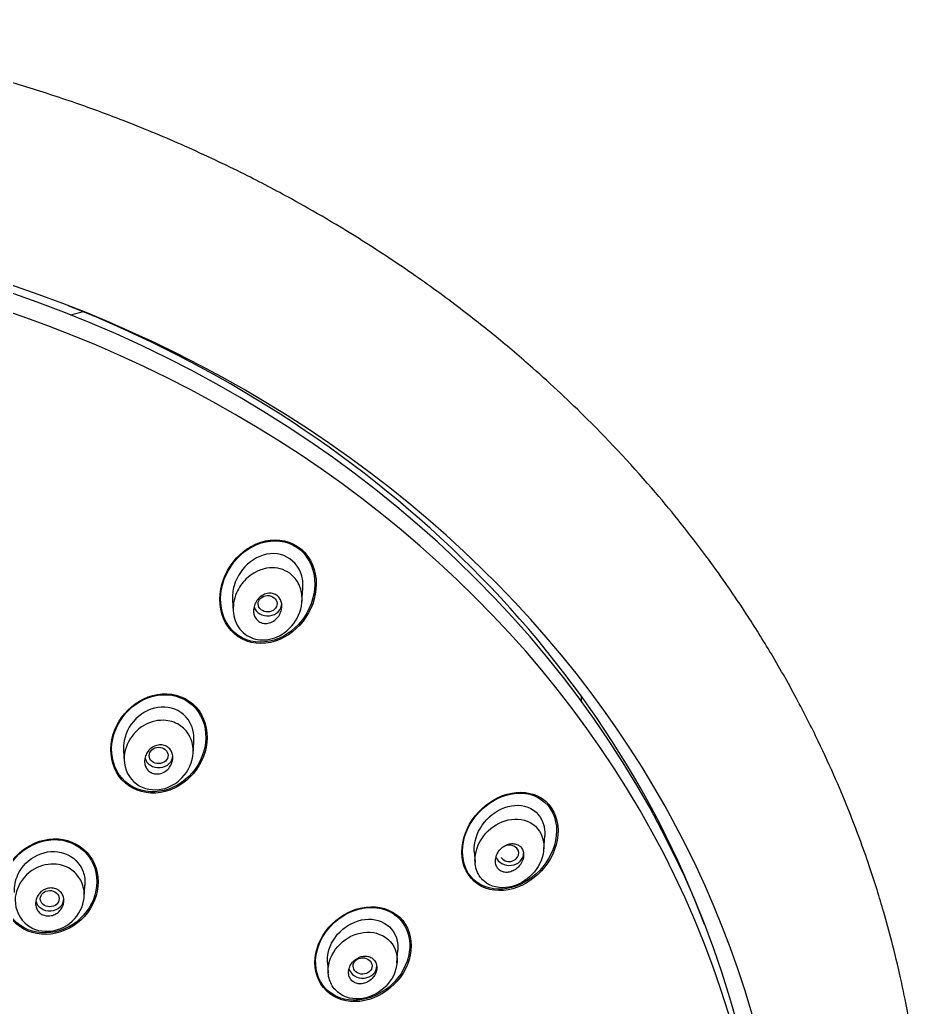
# Model space of a CAD drawing. Header units: millimetres. Extents: x -60 to 7633, y -2614 to 2146.
# Drawn here: x 223.64 to 262.09, y 1492.76 to 1534.68 of the extents above; entities that cross this region are included whole.
import ezdxf

# ---------------------------------------------------------------- set-up
doc = ezdxf.new("R2010")
doc.units = ezdxf.units.MM
doc.layers.get('0').update_dxf_attribs({"color": 250})

msp = doc.modelspace()

# ---------------------------------------------------------------- linework, layer by layer
at = {"linetype": 'Continuous'}
for p, q in [((226.353, 1522.277), (225.79, 1522.146)), ((235.623, 1509.947), (235.664, 1510.531)), ((232.673, 1510.036), (232.705, 1509.568)), ((247.495, 1505.827), (247.495, 1505.956)), ((230.998, 1503.5), (231.036, 1504.047)), ((228.044, 1503.656), (228.076, 1503.196)), ((245.891, 1499.448), (245.932, 1500.033)), ((242.942, 1499.372), (242.974, 1498.911)), ((226.372, 1497.417), (226.408, 1497.935)), ((239.659, 1494.64), (239.697, 1495.187)), ((236.706, 1494.664), (236.738, 1494.213))]:
    msp.add_line(p, q, dxfattribs=at)
for centre, major_axis, ratio, start_param, end_param in [((204.6, 1481.714), (51.65, 0), 0.866025, -0.447532, 3.589125), ((204.6, 1481.328), (-50.8, 0), 0.866025, 1.920717, 6.283185), ((204.6, 1482.162), (-50.8, 0), 0.866025, 3.141593, 6.283185), ((204.6, 1482.712), (-50.6, 0), 0.866025, 3.456013, 4.282305), ((234.168, 1509.895), (-0.6, 0), 0.866025, 0.254062, 3.141593), ((245.495, 1505.827), (-2, 0), 0.866025, 3.088538, 3.221477), ((229.54, 1503.45), (-0.6, 0), 0.866025, 0.206479, 3.141593), ((244.43, 1499.294), (-0.402, -0.01), 0.862297, 0.499219, 5.302248), ((244.437, 1499.297), (-0.6, 0), 0.866025, 0.293168, 3.141593), ((224.912, 1497.369), (-0.6, 0), 0.866025, 0.170009, 3.141593), ((238.202, 1494.511), (-0.6, 0), 0.866025, 0.2286, 3.141593)]:
    msp.add_ellipse(centre, major_axis=major_axis, ratio=ratio, start_param=start_param, end_param=end_param, dxfattribs=at)
for centre, major_axis, ratio in [((234.163, 1509.89), (-0.401, -0.011), 0.867068), ((229.537, 1503.447), (-0.401, -0.006), 0.866667), ((224.911, 1497.368), (-0.4, -0.003), 0.866328), ((238.198, 1494.509), (-0.401, -0.006), 0.863945)]:
    msp.add_ellipse(centre, major_axis=major_axis, ratio=ratio, dxfattribs=at)
for points, knots in [([(256.432, 1462.758), (257.027, 1463.893), (257.97, 1465.715), (259.21, 1468.703), (260.13, 1471.392), (260.798, 1473.81), (261.259, 1475.898), (261.573, 1477.685), (261.786, 1479.246), (261.927, 1480.615), (262.021, 1481.904), (262.081, 1483.254), (262.1, 1484.813), (262.048, 1486.763), (261.88, 1488.967), (261.594, 1491.147), (261.299, 1492.803), (260.997, 1494.241), (260.705, 1495.451), (260.363, 1496.701), (260.042, 1497.767), (259.7, 1498.817), (259.311, 1499.914), (258.842, 1501.136), (258.268, 1502.511), (257.528, 1504.123), (256.597, 1505.953), (255.555, 1507.789), (254.285, 1509.813), (252.695, 1512.089), (250.501, 1514.841), (248.042, 1517.491), (245.726, 1519.658), (243.828, 1521.27), (242.038, 1522.674), (240.367, 1523.874), (238.904, 1524.849), (237.778, 1525.563), (236.544, 1526.307), (235.023, 1527.171), (233.032, 1528.215), (230.694, 1529.318), (228.342, 1530.298), (226.097, 1531.129), (223.811, 1531.882), (221.236, 1532.614), (218.575, 1533.242), (215.756, 1533.781), (213.067, 1534.175), (210.221, 1534.47), (207.418, 1534.649), (205.628, 1534.672), (204.6, 1534.682)], [0, 0, 0, 0, 0.033457, 0.063683, 0.091751, 0.11646, 0.136812, 0.154281, 0.169601, 0.183091, 0.19488, 0.207521, 0.222736, 0.240841, 0.265067, 0.288317, 0.30576, 0.314616, 0.330171, 0.342643, 0.352374, 0.362683, 0.374813, 0.386244, 0.400544, 0.417932, 0.43754, 0.459762, 0.478723, 0.505845, 0.538076, 0.577825, 0.607078, 0.625944, 0.646123, 0.66941, 0.68198, 0.69385, 0.705477, 0.720802, 0.74094, 0.765802, 0.789859, 0.808653, 0.829155, 0.853345, 0.879059, 0.900803, 0.928424, 0.949823, 0.97568, 1, 1, 1, 1]), ([(235.748, 1512.061), (235.379, 1512.468), (234.822, 1512.655), (233.737, 1512.53), (233.218, 1512.236), (232.453, 1511.398), (232.201, 1510.855), (232.093, 1509.728), (232.251, 1509.149), (232.977, 1508.347), (233.535, 1508.15), (234.632, 1508.271), (235.151, 1508.565), (235.913, 1509.399), (236.166, 1509.951), (236.272, 1511.071), (236.117, 1511.655), (235.748, 1512.061)], [0, 0, 0, 0, 0.125, 0.125, 0.25, 0.25, 0.375, 0.375, 0.5, 0.5, 0.625, 0.625, 0.75, 0.75, 0.875, 0.875, 1, 1, 1, 1]), ([(235.417, 1512.28), (234.978, 1512.581), (234.405, 1512.633), (233.378, 1512.306), (232.923, 1511.945), (232.299, 1511.018), (232.134, 1510.46), (232.215, 1509.362), (232.481, 1508.842), (233.349, 1508.243), (233.924, 1508.182), (234.965, 1508.508), (235.42, 1508.872), (236.038, 1509.796), (236.204, 1510.362), (236.12, 1511.456), (235.857, 1511.98), (235.417, 1512.28)], [0, 0, 0, 0, 0.125, 0.125, 0.25, 0.25, 0.375, 0.375, 0.5, 0.5, 0.625, 0.625, 0.75, 0.75, 0.875, 0.875, 1, 1, 1, 1]), ([(235.503, 1511.35), (235.315, 1511.71), (234.96, 1511.956), (234.172, 1512.056), (233.759, 1511.917), (233.106, 1511.416), (232.858, 1511.052), (232.685, 1510.453), (232.662, 1510.242), (232.676, 1510.036)], [0, 0, 0, 0, 0.125, 0.125, 0.25, 0.25, 0.375, 0.375, 0.4377806, 0.4377806, 0.4377806, 0.4377806]), ([(235.619, 1509.921), (235.582, 1509.568), (235.313, 1508.97), (234.68, 1508.493), (234.029, 1508.307), (233.322, 1508.416), (232.742, 1509.044), (232.661, 1509.792), (232.855, 1510.441), (233.291, 1511.086), (234.178, 1511.534), (235.088, 1511.295), (235.578, 1510.679), (235.648, 1510.187), (235.619, 1509.921)], [0, 0, 0, 0, 0.111973, 0.193359, 0.243142, 0.327374, 0.416007, 0.508194, 0.556146, 0.629207, 0.74826, 0.846003, 0.915799, 1, 1, 1, 1]), ([(233.578, 1509.482), (233.565, 1509.554), (233.565, 1509.631), (233.577, 1509.704), (233.589, 1509.778), (233.612, 1509.851), (233.645, 1509.918), (233.68, 1509.991), (233.728, 1510.059), (233.783, 1510.118), (233.841, 1510.178), (233.909, 1510.23), (233.983, 1510.268), (234.054, 1510.304), (234.132, 1510.327), (234.21, 1510.335), (234.279, 1510.341), (234.351, 1510.334), (234.417, 1510.313), (234.475, 1510.294), (234.531, 1510.264), (234.578, 1510.225), (234.622, 1510.189), (234.66, 1510.143), (234.689, 1510.093), (234.719, 1510.043), (234.741, 1509.987), (234.753, 1509.929), (234.767, 1509.866), (234.771, 1509.801), (234.766, 1509.736), (234.76, 1509.665), (234.744, 1509.593), (234.717, 1509.526), (234.689, 1509.452), (234.648, 1509.381), (234.599, 1509.319), (234.547, 1509.254), (234.483, 1509.196), (234.413, 1509.152), (234.345, 1509.108), (234.268, 1509.076), (234.189, 1509.06), (234.118, 1509.046), (234.043, 1509.045), (233.973, 1509.059), (233.911, 1509.072), (233.851, 1509.096), (233.798, 1509.131), (233.75, 1509.163), (233.708, 1509.205), (233.673, 1509.252), (233.64, 1509.299), (233.613, 1509.352), (233.596, 1509.408), (233.588, 1509.432), (233.582, 1509.457), (233.578, 1509.482)], [0, 0, 0, 0, 0.056664, 0.056664, 0.056664, 0.113057, 0.113057, 0.113057, 0.174093, 0.174093, 0.174093, 0.237763, 0.237763, 0.237763, 0.299225, 0.299225, 0.299225, 0.354385, 0.354385, 0.354385, 0.403047, 0.403047, 0.403047, 0.448343, 0.448343, 0.448343, 0.493993, 0.493993, 0.493993, 0.54296, 0.54296, 0.54296, 0.597163, 0.597163, 0.597163, 0.656959, 0.656959, 0.656959, 0.720299, 0.720299, 0.720299, 0.782719, 0.782719, 0.782719, 0.839638, 0.839638, 0.839638, 0.889793, 0.889793, 0.889793, 0.93566, 0.93566, 0.93566, 0.980913, 0.980913, 0.980913, 1, 1, 1, 1]), ([(231.127, 1505.498), (230.769, 1505.894), (230.229, 1506.096), (229.15, 1506.028), (228.619, 1505.77), (227.828, 1504.977), (227.57, 1504.45), (227.461, 1503.362), (227.622, 1502.806), (228.328, 1502.027), (228.866, 1501.817), (229.959, 1501.88), (230.489, 1502.14), (231.274, 1502.927), (231.534, 1503.461), (231.643, 1504.544), (231.486, 1505.103), (231.127, 1505.498)], [0, 0, 0, 0, 0.125, 0.125, 0.25, 0.25, 0.375, 0.375, 0.5, 0.5, 0.625, 0.625, 0.75, 0.75, 0.875, 0.875, 1, 1, 1, 1]), ([(230.811, 1505.714), (230.386, 1506.016), (229.826, 1506.097), (228.792, 1505.836), (228.32, 1505.504), (227.675, 1504.619), (227.506, 1504.078), (227.586, 1503.015), (227.849, 1502.52), (228.687, 1501.923), (229.248, 1501.833), (230.294, 1502.093), (230.765, 1502.428), (231.405, 1503.308), (231.574, 1503.859), (231.494, 1504.911), (231.236, 1505.412), (230.811, 1505.714)], [0, 0, 0, 0, 0.125, 0.125, 0.25, 0.25, 0.375, 0.375, 0.5, 0.5, 0.625, 0.625, 0.75, 0.75, 0.875, 0.875, 1, 1, 1, 1]), ([(230.789, 1504.972), (230.564, 1505.292), (230.19, 1505.485), (229.404, 1505.523), (229.001, 1505.369), (228.372, 1504.843), (228.153, 1504.473), (228.045, 1503.938), (228.036, 1503.793), (228.047, 1503.652)], [0, 0, 0, 0, 0.125, 0.125, 0.25, 0.25, 0.375, 0.375, 0.4197079, 0.4197079, 0.4197079, 0.4197079]), ([(231.002, 1503.559), (230.982, 1503.173), (230.69, 1502.527), (230.024, 1502.1), (229.291, 1501.921), (228.328, 1502.191), (227.99, 1503.198), (228.223, 1504.103), (228.831, 1504.805), (229.779, 1505.021), (230.496, 1504.755), (230.925, 1504.237), (231.014, 1503.796), (231.002, 1503.559)], [0, 0, 0, 0, 0.12642, 0.208829, 0.245518, 0.371255, 0.502916, 0.55779, 0.676113, 0.778035, 0.854155, 0.922167, 1, 1, 1, 1]), ([(228.947, 1503.112), (228.936, 1503.182), (228.939, 1503.255), (228.952, 1503.325), (228.966, 1503.395), (228.991, 1503.465), (229.026, 1503.528), (229.062, 1503.595), (229.11, 1503.656), (229.165, 1503.709), (229.222, 1503.762), (229.288, 1503.807), (229.358, 1503.839), (229.427, 1503.87), (229.501, 1503.89), (229.575, 1503.895), (229.644, 1503.9), (229.714, 1503.892), (229.778, 1503.872), (229.838, 1503.854), (229.895, 1503.824), (229.943, 1503.785), (229.99, 1503.748), (230.03, 1503.702), (230.061, 1503.651), (230.092, 1503.6), (230.114, 1503.543), (230.127, 1503.483), (230.14, 1503.421), (230.143, 1503.356), (230.137, 1503.292), (230.13, 1503.223), (230.111, 1503.154), (230.083, 1503.09), (230.054, 1503.021), (230.012, 1502.956), (229.963, 1502.9), (229.912, 1502.841), (229.85, 1502.79), (229.783, 1502.751), (229.717, 1502.713), (229.644, 1502.685), (229.57, 1502.672), (229.5, 1502.659), (229.428, 1502.659), (229.36, 1502.672), (229.296, 1502.685), (229.235, 1502.708), (229.182, 1502.742), (229.131, 1502.774), (229.086, 1502.816), (229.049, 1502.864), (229.014, 1502.911), (228.986, 1502.966), (228.967, 1503.023), (228.958, 1503.052), (228.951, 1503.082), (228.947, 1503.112)], [0, 0, 0, 0, 0.05598, 0.05598, 0.05598, 0.111785, 0.111785, 0.111785, 0.170385, 0.170385, 0.170385, 0.230442, 0.230442, 0.230442, 0.288947, 0.288947, 0.288947, 0.343524, 0.343524, 0.343524, 0.393971, 0.393971, 0.393971, 0.442095, 0.442095, 0.442095, 0.490364, 0.490364, 0.490364, 0.540912, 0.540912, 0.540912, 0.595048, 0.595048, 0.595048, 0.652838, 0.652838, 0.652838, 0.712748, 0.712748, 0.712748, 0.77194, 0.77194, 0.77194, 0.827709, 0.827709, 0.827709, 0.879219, 0.879219, 0.879219, 0.927808, 0.927808, 0.927808, 0.975827, 0.975827, 0.975827, 1, 1, 1, 1]), ([(245.973, 1501.503), (245.59, 1501.84), (245.051, 1501.947), (244.012, 1501.752), (243.506, 1501.458), (242.738, 1500.628), (242.471, 1500.085), (242.37, 1498.984), (242.558, 1498.434), (243.316, 1497.762), (243.858, 1497.646), (244.908, 1497.839), (245.409, 1498.132), (246.182, 1498.971), (246.443, 1499.508), (246.543, 1500.622), (246.356, 1501.166), (245.973, 1501.503)], [0, 0, 0, 0, 0.125, 0.125, 0.25, 0.25, 0.375, 0.375, 0.5, 0.5, 0.625, 0.625, 0.75, 0.75, 0.875, 0.875, 1, 1, 1, 1]), ([(246.185, 1501.171), (245.912, 1501.599), (245.432, 1501.837), (244.422, 1501.862), (243.898, 1501.666), (243.03, 1500.99), (242.691, 1500.517), (242.373, 1499.456), (242.417, 1498.881), (242.956, 1498.031), (243.435, 1497.784), (244.457, 1497.754), (244.984, 1497.952), (245.846, 1498.627), (246.188, 1499.107), (246.5, 1500.165), (246.459, 1500.742), (246.185, 1501.171)], [0, 0, 0, 0, 0.125, 0.125, 0.25, 0.25, 0.375, 0.375, 0.5, 0.5, 0.625, 0.625, 0.75, 0.75, 0.875, 0.875, 1, 1, 1, 1]), ([(242.942, 1499.369), (242.916, 1499.754), (243.05, 1500.16), (243.519, 1500.834), (243.86, 1501.099), (244.605, 1501.369), (245.01, 1501.371), (245.34, 1501.197)], [0.6292423, 0.6292423, 0.6292423, 0.6292423, 0.75, 0.75, 0.875, 0.875, 1, 1, 1, 1]), ([(245.34, 1501.197), (245.669, 1501.024), (245.89, 1500.676), (245.937, 1500.196), (245.937, 1500.112), (245.931, 1500.028)], [0, 0, 0, 0, 0.125, 0.125, 0.1510713, 0.1510713, 0.1510713, 0.1510713]), ([(244.521, 1500.734), (244.157, 1500.684), (243.811, 1500.511), (243.259, 1499.98), (243.044, 1499.623), (242.957, 1499.022), (242.968, 1498.817), (243.085, 1498.43), (243.199, 1498.25), (243.639, 1497.861), (244.051, 1497.787), (245.143, 1497.991), (245.801, 1498.634), (245.93, 1499.786), (245.806, 1500.191), (245.265, 1500.688), (244.885, 1500.784), (244.521, 1500.734)], [0, 0, 0, 0, 0.125, 0.125, 0.25, 0.25, 0.3125, 0.3125, 0.375, 0.375, 0.5, 0.5, 0.75, 0.75, 0.875, 0.875, 1, 1, 1, 1]), ([(226.496, 1499.326), (226.142, 1499.71), (225.615, 1499.92), (224.542, 1499.893), (224.002, 1499.662), (223.199, 1498.913), (222.936, 1498.404), (222.831, 1497.345), (222.994, 1496.816), (223.699, 1496.051), (224.225, 1495.838), (225.309, 1495.863), (225.847, 1496.096), (226.645, 1496.841), (226.908, 1497.358), (227.011, 1498.407), (226.85, 1498.942), (226.496, 1499.326)], [0, 0, 0, 0, 0.125, 0.125, 0.25, 0.25, 0.375, 0.375, 0.5, 0.5, 0.625, 0.625, 0.75, 0.75, 0.875, 0.875, 1, 1, 1, 1]), ([(226.447, 1499.311), (226.101, 1499.685), (225.584, 1499.888), (224.537, 1499.858), (224.01, 1499.631), (223.227, 1498.897), (222.972, 1498.399), (222.871, 1497.365), (223.031, 1496.849), (223.722, 1496.103), (224.237, 1495.897), (225.295, 1495.926), (225.821, 1496.155), (226.597, 1496.884), (226.854, 1497.39), (226.952, 1498.414), (226.794, 1498.936), (226.447, 1499.311)], [0, 0, 0, 0, 0.125, 0.125, 0.25, 0.25, 0.375, 0.375, 0.5, 0.5, 0.625, 0.625, 0.75, 0.75, 0.875, 0.875, 1, 1, 1, 1]), ([(244.228, 1498.49), (244.295, 1498.48), (244.366, 1498.483), (244.435, 1498.498), (244.504, 1498.513), (244.572, 1498.539), (244.635, 1498.575), (244.704, 1498.614), (244.768, 1498.665), (244.823, 1498.723), (244.881, 1498.784), (244.931, 1498.855), (244.967, 1498.931), (245.002, 1499.004), (245.026, 1499.084), (245.034, 1499.163), (245.041, 1499.234), (245.036, 1499.306), (245.018, 1499.371), (245.002, 1499.43), (244.975, 1499.484), (244.94, 1499.53), (244.907, 1499.573), (244.866, 1499.61), (244.821, 1499.637), (244.774, 1499.665), (244.723, 1499.685), (244.669, 1499.695), (244.612, 1499.706), (244.551, 1499.707), (244.491, 1499.699), (244.425, 1499.691), (244.358, 1499.671), (244.295, 1499.642), (244.225, 1499.609), (244.159, 1499.565), (244.1, 1499.513), (244.038, 1499.458), (243.983, 1499.391), (243.94, 1499.319), (243.898, 1499.248), (243.867, 1499.169), (243.85, 1499.089), (243.835, 1499.017), (243.833, 1498.941), (243.845, 1498.871), (243.855, 1498.809), (243.876, 1498.749), (243.908, 1498.698), (243.936, 1498.65), (243.974, 1498.609), (244.017, 1498.576), (244.06, 1498.544), (244.109, 1498.52), (244.161, 1498.505), (244.183, 1498.498), (244.205, 1498.493), (244.228, 1498.49)], [0, 0, 0, 0, 0.056664, 0.056664, 0.056664, 0.113057, 0.113057, 0.113057, 0.174093, 0.174093, 0.174093, 0.237763, 0.237763, 0.237763, 0.299225, 0.299225, 0.299225, 0.354385, 0.354385, 0.354385, 0.403047, 0.403047, 0.403047, 0.448343, 0.448343, 0.448343, 0.493993, 0.493993, 0.493993, 0.54296, 0.54296, 0.54296, 0.597163, 0.597163, 0.597163, 0.656959, 0.656959, 0.656959, 0.720299, 0.720299, 0.720299, 0.782719, 0.782719, 0.782719, 0.839638, 0.839638, 0.839638, 0.889793, 0.889793, 0.889793, 0.93566, 0.93566, 0.93566, 0.980913, 0.980913, 0.980913, 1, 1, 1, 1]), ([(223.418, 1497.636), (223.401, 1497.889), (223.452, 1498.151), (223.726, 1498.747), (224.031, 1499.049), (224.753, 1499.389), (225.176, 1499.42), (225.543, 1499.29)], [0.6673433, 0.6673433, 0.6673433, 0.6673433, 0.75, 0.75, 0.875, 0.875, 1, 1, 1, 1]), ([(225.543, 1499.29), (225.911, 1499.161), (226.197, 1498.868), (226.396, 1498.329), (226.421, 1498.13), (226.406, 1497.93)], [0, 0, 0, 0, 0.125, 0.125, 0.1897908, 0.1897908, 0.1897908, 0.1897908]), ([(226.377, 1497.539), (226.378, 1497.174), (226.076, 1496.422), (225.003, 1495.86), (223.804, 1496.134), (223.364, 1497.065), (223.551, 1497.99), (224.162, 1498.708), (225.137, 1498.913), (225.856, 1498.646), (226.277, 1498.153), (226.377, 1497.753), (226.377, 1497.539)], [0, 0, 0, 0, 0.124231, 0.245918, 0.361472, 0.500022, 0.5553, 0.679153, 0.781214, 0.861199, 0.927366, 1, 1, 1, 1]), ([(224.32, 1497.074), (224.309, 1497.14), (224.31, 1497.209), (224.322, 1497.276), (224.334, 1497.343), (224.358, 1497.409), (224.392, 1497.47), (224.426, 1497.532), (224.472, 1497.59), (224.525, 1497.639), (224.578, 1497.689), (224.641, 1497.731), (224.708, 1497.762), (224.774, 1497.792), (224.845, 1497.811), (224.916, 1497.818), (224.985, 1497.824), (225.055, 1497.819), (225.12, 1497.802), (225.182, 1497.785), (225.241, 1497.758), (225.293, 1497.721), (225.342, 1497.686), (225.386, 1497.641), (225.42, 1497.591), (225.454, 1497.541), (225.48, 1497.484), (225.495, 1497.425), (225.51, 1497.364), (225.515, 1497.3), (225.51, 1497.237), (225.504, 1497.171), (225.487, 1497.104), (225.461, 1497.042), (225.433, 1496.978), (225.394, 1496.916), (225.347, 1496.863), (225.298, 1496.808), (225.24, 1496.76), (225.177, 1496.723), (225.114, 1496.687), (225.044, 1496.66), (224.973, 1496.646), (224.904, 1496.632), (224.833, 1496.63), (224.765, 1496.64), (224.7, 1496.65), (224.637, 1496.671), (224.581, 1496.702), (224.526, 1496.732), (224.477, 1496.772), (224.438, 1496.819), (224.398, 1496.865), (224.367, 1496.919), (224.346, 1496.975), (224.334, 1497.007), (224.326, 1497.04), (224.32, 1497.074)], [0, 0, 0, 0, 0.054975, 0.054975, 0.054975, 0.109842, 0.109842, 0.109842, 0.166333, 0.166333, 0.166333, 0.223773, 0.223773, 0.223773, 0.280456, 0.280456, 0.280456, 0.334967, 0.334967, 0.334967, 0.386992, 0.386992, 0.386992, 0.437402, 0.437402, 0.437402, 0.487674, 0.487674, 0.487674, 0.539228, 0.539228, 0.539228, 0.592963, 0.592963, 0.592963, 0.648947, 0.648947, 0.648947, 0.706276, 0.706276, 0.706276, 0.763329, 0.763329, 0.763329, 0.818535, 0.818535, 0.818535, 0.871248, 0.871248, 0.871248, 0.922032, 0.922032, 0.922032, 0.972222, 0.972222, 0.972222, 1, 1, 1, 1]), ([(239.773, 1496.575), (239.409, 1496.924), (238.88, 1497.072), (237.831, 1496.955), (237.307, 1496.694), (236.512, 1495.915), (236.239, 1495.393), (236.126, 1494.328), (236.298, 1493.801), (237.026, 1493.101), (237.558, 1492.95), (238.61, 1493.066), (239.135, 1493.328), (239.924, 1494.107), (240.198, 1494.634), (240.309, 1495.695), (240.138, 1496.225), (239.773, 1496.575)], [0, 0, 0, 0, 0.125, 0.125, 0.25, 0.25, 0.375, 0.375, 0.5, 0.5, 0.625, 0.625, 0.75, 0.75, 0.875, 0.875, 1, 1, 1, 1]), ([(239.778, 1496.499), (239.44, 1496.858), (238.932, 1497.026), (237.908, 1496.952), (237.39, 1496.716), (236.588, 1495.982), (236.302, 1495.482), (236.145, 1494.442), (236.287, 1493.917), (236.96, 1493.198), (237.47, 1493.025), (238.503, 1493.098), (239.021, 1493.336), (239.818, 1494.07), (240.104, 1494.577), (240.257, 1495.61), (240.116, 1496.14), (239.778, 1496.499)], [0, 0, 0, 0, 0.125, 0.125, 0.25, 0.25, 0.375, 0.375, 0.5, 0.5, 0.625, 0.625, 0.75, 0.75, 0.875, 0.875, 1, 1, 1, 1]), ([(236.707, 1494.662), (236.704, 1494.694), (236.703, 1494.726), (236.702, 1495.148), (236.872, 1495.545), (237.404, 1496.162), (237.775, 1496.382), (238.538, 1496.543), (238.937, 1496.475), (239.234, 1496.256)], [0.6147007, 0.6147007, 0.6147007, 0.6147007, 0.625, 0.625, 0.75, 0.75, 0.875, 0.875, 1, 1, 1, 1]), ([(238.38, 1495.943), (238.008, 1495.93), (237.641, 1495.783), (237.055, 1495.291), (236.831, 1494.95), (236.722, 1494.373), (236.726, 1494.179), (236.818, 1493.809), (236.912, 1493.63), (237.298, 1493.218), (237.69, 1493.088), (238.815, 1493.168), (239.523, 1493.774), (239.706, 1494.899), (239.608, 1495.286), (239.119, 1495.819), (238.752, 1495.957), (238.38, 1495.943)], [0, 0, 0, 0, 0.125, 0.125, 0.25, 0.25, 0.3125, 0.3125, 0.375, 0.375, 0.5, 0.5, 0.75, 0.75, 0.875, 0.875, 1, 1, 1, 1]), ([(239.234, 1496.256), (239.532, 1496.037), (239.7, 1495.67), (239.7, 1495.249), (239.699, 1495.216), (239.697, 1495.182)], [0, 0, 0, 0, 0.125, 0.125, 0.1358328, 0.1358328, 0.1358328, 0.1358328]), ([(238.012, 1493.757), (238.078, 1493.747), (238.149, 1493.749), (238.217, 1493.763), (238.286, 1493.776), (238.354, 1493.801), (238.417, 1493.836), (238.483, 1493.872), (238.545, 1493.919), (238.598, 1493.973), (238.653, 1494.029), (238.699, 1494.094), (238.733, 1494.163), (238.767, 1494.231), (238.789, 1494.304), (238.798, 1494.376), (238.806, 1494.444), (238.802, 1494.513), (238.786, 1494.576), (238.77, 1494.635), (238.744, 1494.69), (238.709, 1494.738), (238.676, 1494.783), (238.634, 1494.822), (238.586, 1494.852), (238.538, 1494.883), (238.484, 1494.904), (238.427, 1494.917), (238.368, 1494.93), (238.305, 1494.932), (238.243, 1494.926), (238.176, 1494.918), (238.109, 1494.9), (238.045, 1494.872), (237.978, 1494.843), (237.913, 1494.802), (237.856, 1494.753), (237.797, 1494.703), (237.745, 1494.642), (237.704, 1494.576), (237.664, 1494.512), (237.633, 1494.439), (237.617, 1494.367), (237.601, 1494.298), (237.598, 1494.227), (237.607, 1494.16), (237.616, 1494.098), (237.636, 1494.038), (237.666, 1493.986), (237.694, 1493.936), (237.732, 1493.892), (237.777, 1493.856), (237.821, 1493.822), (237.872, 1493.794), (237.926, 1493.777), (237.954, 1493.768), (237.982, 1493.761), (238.012, 1493.757)], [0, 0, 0, 0, 0.05598, 0.05598, 0.05598, 0.111785, 0.111785, 0.111785, 0.170385, 0.170385, 0.170385, 0.230442, 0.230442, 0.230442, 0.288947, 0.288947, 0.288947, 0.343524, 0.343524, 0.343524, 0.393971, 0.393971, 0.393971, 0.442095, 0.442095, 0.442095, 0.490364, 0.490364, 0.490364, 0.540912, 0.540912, 0.540912, 0.595048, 0.595048, 0.595048, 0.652838, 0.652838, 0.652838, 0.712748, 0.712748, 0.712748, 0.77194, 0.77194, 0.77194, 0.827709, 0.827709, 0.827709, 0.879219, 0.879219, 0.879219, 0.927808, 0.927808, 0.927808, 0.975827, 0.975827, 0.975827, 1, 1, 1, 1])]:
    msp.add_open_spline(points, degree=3, knots=knots, dxfattribs=at)
for points in [[(235.662, 1510.523), (235.683, 1510.81), (235.634, 1511.099), (235.503, 1511.35)], [(231.035, 1504.044), (231.057, 1504.374), (230.976, 1504.707), (230.789, 1504.972)]]:
    msp.add_open_spline(points, degree=3, dxfattribs=at)

doc.saveas('drawing.dxf')
